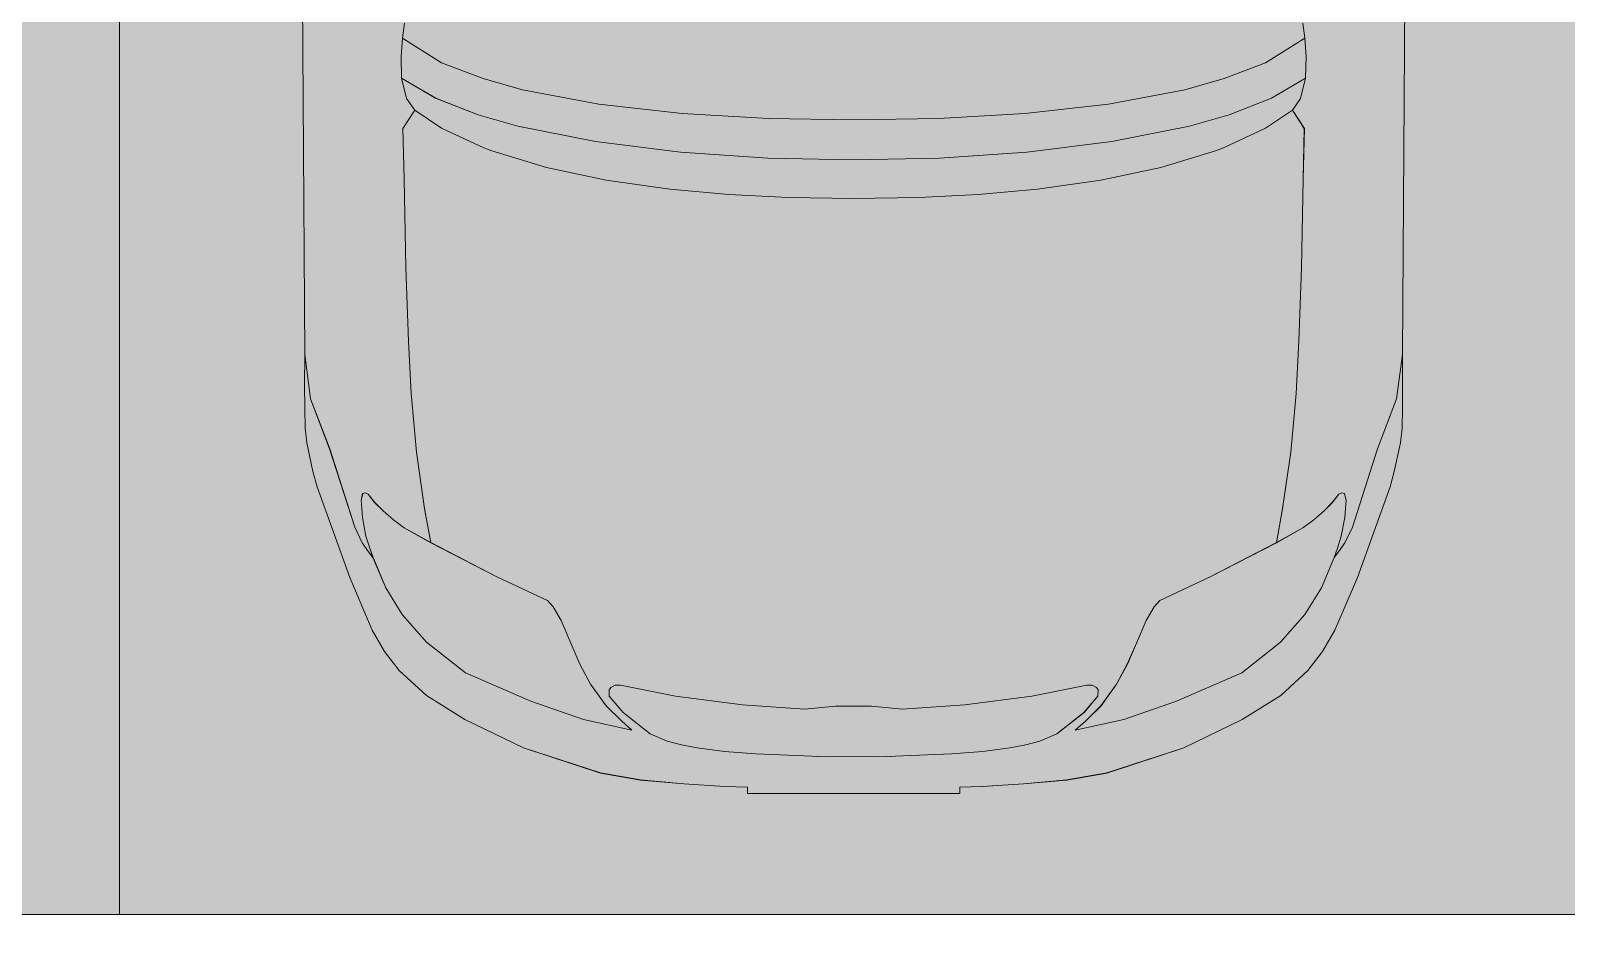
# Model space of a CAD drawing. Header units: millimetres. Extents: x -284281 to 1648660, y -821378 to -151356.
# Drawn here: x 245391 to 247932, y -270728 to -269226 of the extents above; entities that cross this region are included whole.
import ezdxf

# ---------------------------------------------------------------- set-up
doc = ezdxf.new("R2010")
doc.units = ezdxf.units.MM
doc.header["$MEASUREMENT"] = 0
doc.set_wipeout_variables(frame=1)
doc.linetypes.add('Wipeout_Contour', pattern=[1000, 0, -1000])
for name, color, linetype in [('Cars', 7, 'Continuous'), ('Extérieur - Environnement', 7, 'Continuous'), ('Structure - Murs extérieurs', 7, 'Continuous')]:
    doc.layers.add(name, color=color, linetype=linetype)

# ---------------------------------------------------------------- blocks, each defined once
blk = doc.blocks.new('Mur_61_1', base_point=(250537.6, -270787.3))
at = {"color": 254, "linetype": 'Wipeout_Contour', "lineweight": 0, "ltscale": 1436123.093929387}
blk.add_wipeout([(220637.6, -270787.3), (250437.6, -270787.3), (250437.6, -270687.3), (220637.6, -270687.3)], dxfattribs=at).dxf.layer = 'Structure - Murs extérieurs'
at = {"layer": 'Structure - Murs extérieurs', "color": 7, "linetype": 'Continuous', "lineweight": 5, "flags": 128}
blk.add_lwpolyline([(250437.6, -270687.3), (220637.6, -270687.3)], dxfattribs=at)
blk = doc.blocks.new('Car 0025')
at = {"layer": 'Cars', "color": 7, "linetype": 'Continuous', "lineweight": 13}
for p, q in [((-924.7, 1389.7), (-920.5, 734.5)), ((-924.7, 1389.7), (-920.5, 734.5)), ((896.3, 734.5), (900.5, 1389.7)), ((900.5, 1389.7), (896.3, 734.5)), ((-755.5, 1282.4), (-758.8, 1257.5)), ((731.3, 1282.4), (734.6, 1257.5)), ((-758.8, 1257.5), (-760.9, 1227.1)), ((-694, 1217.1), (-758.8, 1257.5)), ((669.8, 1217.1), (734.6, 1257.5)), ((734.6, 1257.5), (736.7, 1227.1)), ((-760.9, 1227.1), (-760.1, 1191.7)), ((736.7, 1227.1), (735.9, 1191.7)), ((-625.2, 1190.8), (-694, 1217.1)), ((601, 1190.8), (669.8, 1217.1)), ((-703.8, 1158.5), (-760.1, 1191.7)), ((-760.1, 1191.7), (-751.8, 1158)), ((-560.1, 1172.1), (-625.2, 1190.8)), ((-433.8, 1148.7), (-560.1, 1172.1)), ((409.6, 1148.7), (535.9, 1172.1)), ((535.9, 1172.1), (601, 1190.8)), ((679.6, 1158.5), (735.9, 1191.7)), ((735.9, 1191.7), (727.6, 1158)), ((-751.8, 1158), (-751.8, 1158)), ((-738.5, 1138.6), (-751.8, 1158)), ((-633.6, 1130.9), (-703.8, 1158.5)), ((-295.6, 1133.3), (-433.8, 1148.7)), ((271.4, 1133.3), (409.6, 1148.7)), ((609.4, 1130.9), (679.6, 1158.5)), ((714.3, 1138.6), (727.6, 1158)), ((727.6, 1158), (727.6, 1158)), ((-738.5, 1138.6), (-758, 1108.3)), ((-738.5, 1138.6), (-738.5, 1138.6)), ((-738.5, 1138.6), (-693.9, 1108.9)), ((-567.9, 1112.1), (-633.6, 1130.9)), ((-152.7, 1124.9), (-295.6, 1133.3)), ((-12.1, 1122.4), (-152.7, 1124.9)), ((-12.1, 1122.4), (128.5, 1124.9)), ((128.5, 1124.9), (271.4, 1133.3)), ((543.7, 1112.1), (609.4, 1130.9)), ((714.3, 1138.6), (669.7, 1108.9)), ((714.3, 1138.6), (714.3, 1138.6)), ((714.3, 1138.6), (733.8, 1108.3)), ((-758, 1108.3), (-755.8, 1024.9)), ((-693.9, 1108.9), (-624, 1076.3)), ((-439.5, 1086.6), (-567.9, 1112.1)), ((415.3, 1086.6), (543.7, 1112.1)), ((669.7, 1108.9), (599.8, 1076.3)), ((733.8, 1108.3), (731.7, 1024.9)), ((-624, 1076.3), (-610.9, 1071.4)), ((-610.9, 1071.4), (-520.4, 1043.6)), ((-298.8, 1069.2), (-439.5, 1086.6)), ((-154, 1059.4), (-298.8, 1069.2)), ((129.8, 1059.4), (274.6, 1069.2)), ((274.6, 1069.2), (415.3, 1086.6)), ((586.8, 1071.4), (496.2, 1043.6)), ((599.8, 1076.3), (586.8, 1071.4)), ((-520.4, 1043.6), (-421.4, 1022.7)), ((-12.1, 1056.3), (-154, 1059.4)), ((-12.1, 1056.3), (129.8, 1059.4)), ((496.2, 1043.6), (397.2, 1022.7)), ((-755.8, 1025), (-753.2, 878.1)), ((-755.8, 1024.9), (-755.8, 1024.9)), ((-421.4, 1022.7), (-316.5, 1007.9)), ((397.2, 1022.7), (292.3, 1007.9)), ((731.7, 1025), (729, 878.1)), ((731.6, 1024.9), (731.6, 1024.9)), ((-316.5, 1007.9), (-218.5, 999.1)), ((-218.5, 999.1), (-119.9, 994.1)), ((-119.9, 994.1), (-12.1, 992.4)), ((95.7, 994.1), (-12.1, 992.4)), ((194.3, 999.1), (95.7, 994.1)), ((292.3, 1007.9), (194.3, 999.1)), ((-753.2, 878.1), (-748.9, 756.7)), ((729, 878.1), (724.7, 756.7)), ((-748.9, 756.7), (-744.4, 670.1)), ((724.7, 756.7), (720.2, 670.1)), ((-920.5, 734.5), (-920.6, 683.7)), ((-920.5, 734.5), (-920.6, 683.7)), ((-920.5, 734.5), (-910.7, 661.1)), ((896.3, 734.5), (886.5, 661.1)), ((896.4, 683.7), (896.3, 734.5)), ((896.3, 734.5), (896.4, 683.7)), ((-920.6, 683.7), (-920.5, 645.6)), ((-920.6, 683.7), (-920.5, 645.6)), ((-910.7, 661.1), (-879.2, 578.8)), ((-744.4, 670.2), (-735.6, 572.8)), ((-735.6, 572.8), (-744.3, 670.1)), ((720.2, 670.2), (711.4, 572.8)), ((711.4, 572.8), (720.1, 670.1)), ((886.5, 661.1), (855, 578.8)), ((896.3, 645.6), (896.4, 683.7)), ((896.4, 683.7), (896.3, 645.6)), ((-920.5, 645.6), (-920, 612.5)), ((-920.5, 645.6), (-920, 612.5)), ((895.8, 612.5), (896.3, 645.6)), ((896.3, 645.6), (895.8, 612.5)), ((-920, 612.5), (-917.2, 588.4)), ((-920, 612.5), (-917.2, 588.4)), ((-899.6, 632.1), (-899.5, 631.1)), ((875.4, 632.1), (875.3, 631.1)), ((893, 588.4), (895.8, 612.5)), ((895.8, 612.5), (893, 588.4)), ((-917.2, 588.4), (-906.8, 541)), ((-906.8, 541), (-917.2, 588.4)), ((882.6, 541), (893, 588.4)), ((882.6, 541), (893, 588.4)), ((-879.2, 578.8), (-837.6, 449.2)), ((-735.6, 572.8), (-722, 479.6)), ((711.4, 572.8), (697.8, 479.6)), ((855, 578.8), (813.4, 449.2)), ((-906.8, 541), (-899.8, 515.5)), ((-899.8, 515.5), (-906.8, 541)), ((875.6, 515.5), (882.6, 541)), ((875.6, 515.5), (882.6, 541)), ((-899.8, 515.5), (-846, 365.6)), ((-846, 365.6), (-899.8, 515.5)), ((821.8, 365.6), (875.6, 515.5)), ((821.8, 365.6), (875.6, 515.5)), ((-824.6, 504.7), (-827.3, 493)), ((-827.3, 493), (-826, 479.9)), ((-820.1, 506), (-824.6, 504.7)), ((-815.2, 503.8), (-820.1, 506)), ((-804.3, 489.5), (-815.2, 503.8)), ((-790.7, 476), (-804.3, 489.5)), ((766.5, 476), (780.1, 489.5)), ((780.1, 489.5), (791, 503.8)), ((791, 503.8), (795.9, 506)), ((795.9, 506), (800.4, 504.7)), ((800.4, 504.7), (803.1, 493)), ((803.1, 493), (801.8, 479.9)), ((-826, 479.9), (-825, 465)), ((-825, 465), (-819.1, 434.2)), ((-773.6, 461.2), (-790.7, 476)), ((-755.7, 447.9), (-773.6, 461.2)), ((-722, 479.6), (-711.7, 423.4)), ((697.8, 479.6), (687.5, 423.4)), ((731.5, 447.9), (749.4, 461.2)), ((749.4, 461.2), (766.5, 476)), ((800.8, 465), (794.9, 434.2)), ((801.8, 479.9), (800.8, 465)), ((-825.2, 422.9), (-837.6, 449.2)), ((-819.1, 434.2), (-812.8, 414.4)), ((-711.7, 423.4), (-755.7, 447.9)), ((687.5, 423.4), (731.5, 447.9)), ((794.9, 434.2), (788.6, 414.4)), ((801, 422.9), (813.4, 449.2)), ((-814.8, 408.3), (-825.2, 422.9)), ((-807.5, 399), (-814.8, 408.3)), ((-812.8, 414.4), (-807.5, 399)), ((-602.3, 367), (-711.7, 423.4)), ((578.1, 367), (687.5, 423.4)), ((788.6, 414.4), (783.3, 399)), ((783.3, 399), (790.6, 408.3)), ((790.6, 408.3), (801, 422.9)), ((-786.3, 348.7), (-807.5, 399)), ((762.1, 348.7), (783.3, 399)), ((-846, 365.6), (-808.7, 278.6)), ((-808.7, 278.6), (-846, 365.6)), ((-518.8, 327.9), (-602.3, 367)), ((494.6, 327.9), (578.1, 367)), ((784.5, 278.6), (821.8, 365.6)), ((784.5, 278.6), (821.8, 365.6)), ((-759.1, 304.4), (-786.3, 348.7)), ((734.9, 304.4), (762.1, 348.7)), ((-509.5, 317.5), (-518.8, 327.9)), ((-496.3, 294.8), (-509.5, 317.5)), ((472.1, 294.8), (485.3, 317.5)), ((485.3, 317.5), (494.6, 327.9)), ((-718.8, 259), (-759.1, 304.4)), ((-480.1, 257), (-496.3, 294.8)), ((455.9, 257), (472.1, 294.8)), ((694.6, 259), (734.9, 304.4)), ((-808.7, 278.6), (-788.2, 243.2)), ((-808.7, 278.6), (-788.2, 243.2)), ((-654.4, 208.3), (-718.8, 259)), ((-465.1, 222.6), (-480.1, 257)), ((440.9, 222.6), (455.9, 257)), ((630.2, 208.3), (694.6, 259)), ((764, 243.2), (784.5, 278.6)), ((784.5, 278.6), (764, 243.2)), ((-788.2, 243.2), (-764, 211.8)), ((-788.2, 243.2), (-764, 211.8)), ((739.8, 211.8), (764, 243.2)), ((764, 243.2), (739.8, 211.8)), ((-764, 211.8), (-719, 170.5)), ((-764, 211.8), (-719, 170.5)), ((-654.4, 208.3), (-546.4, 161.2)), ((-447.3, 189.6), (-465.1, 222.6)), ((423.1, 189.6), (440.9, 222.6)), ((630.2, 208.3), (522.2, 161.2)), ((694.8, 170.5), (739.8, 211.8)), ((739.8, 211.8), (694.8, 170.5)), ((-421.5, 153.3), (-447.3, 189.6)), ((-416.6, 180.1), (-414.1, 184)), ((-416.4, 169.3), (-416.6, 180.1)), ((-414.1, 184), (-406.9, 187.6)), ((-406.9, 187.6), (-398, 187.9)), ((-398, 187.9), (-307.1, 169.4)), ((373.8, 187.9), (282.9, 169.4)), ((382.7, 187.6), (373.8, 187.9)), ((389.9, 184), (382.7, 187.6)), ((392.4, 180.1), (389.9, 184)), ((392.2, 169.3), (392.4, 180.1)), ((397.3, 153.3), (423.1, 189.6)), ((-719, 170.5), (-655.3, 130.9)), ((-719, 170.5), (-655.3, 130.9)), ((-546.4, 161.2), (-459.2, 131.1)), ((-395.7, 128), (-421.5, 153.3)), ((-393.4, 142.5), (-416.4, 169.3)), ((-307.1, 169.4), (-196.1, 155)), ((-196.1, 155), (-92.9, 148.1)), ((-41.8, 152.8), (-92.9, 148.1)), ((-41.8, 152.8), (-11.3, 152.8)), ((17.6, 152.8), (-12.9, 152.8)), ((17.6, 152.8), (68.7, 148.1)), ((171.9, 155), (68.7, 148.1)), ((282.9, 169.4), (171.9, 155)), ((369.2, 142.5), (392.2, 169.3)), ((371.5, 128), (397.3, 153.3)), ((522.2, 161.2), (435, 131.1)), ((631.1, 130.9), (694.8, 170.5)), ((694.8, 170.5), (631.1, 130.9)), ((-655.3, 130.9), (-558.5, 84.1)), ((-655.3, 130.9), (-558.5, 84.1)), ((-378.9, 113.2), (-459.2, 131.1)), ((-378.9, 113.2), (-395.7, 128)), ((-348.6, 107.3), (-393.4, 142.5)), ((324.4, 107.3), (369.2, 142.5)), ((354.7, 113.2), (435, 131.1)), ((354.7, 113.2), (371.5, 128)), ((534.3, 84.1), (631.1, 130.9)), ((631.1, 130.9), (534.3, 84.1)), ((-320.4, 95.1), (-348.6, 107.3)), ((296.3, 95.1), (324.4, 107.3)), ((-558.5, 84.1), (-431, 42.5)), ((-431, 42.5), (-558.5, 84.1)), ((-320.4, 95.1), (-296.9, 89)), ((-296.9, 89), (-270.9, 84)), ((-270.9, 84), (-226, 78.1)), ((-226, 78.1), (-174.1, 74.2)), ((201.8, 78.1), (149.9, 74.2)), ((246.7, 84), (201.8, 78.1)), ((272.7, 89), (246.7, 84)), ((296.3, 95.1), (272.7, 89)), ((406.8, 42.5), (534.3, 84.1)), ((406.8, 42.5), (534.3, 84.1)), ((-54.7, 69.2), (-174.1, 74.2)), ((-73.2, 69.9), (-72.6, 69.9)), ((-12.1, 69.6), (-54.7, 69.2)), ((-12.1, 69.6), (30.5, 69.2)), ((30.5, 69.2), (149.9, 74.2)), ((49, 69.9), (48.4, 69.9)), ((-431, 42.5), (-364.7, 30.9)), ((-364.7, 30.9), (-431, 42.5)), ((-364.7, 30.9), (-293.1, 24.3)), ((-293.1, 24.3), (-364.7, 30.9)), ((268.9, 24.3), (340.5, 30.9)), ((268.9, 24.3), (340.5, 30.9)), ((340.5, 30.9), (406.8, 42.5)), ((340.5, 30.9), (406.8, 42.5)), ((-293.1, 24.3), (-225.1, 20.2)), ((-225.1, 20.2), (-293.1, 24.3)), ((-225.1, 20.2), (-187.9, 19.2)), ((-187.9, 19.2), (-225.1, 20.2)), ((-187.9, 19.2), (-187.9, 8.3)), ((-187.9, 8.3), (-187.9, 19.2)), ((-187.9, 8.3), (163.7, 8.3)), ((-187.9, 8.3), (-12.1, 8.3)), ((163.7, 8.3), (-12.1, 8.3)), ((163.7, 19.2), (200.9, 20.2)), ((163.7, 19.2), (200.9, 20.2)), ((163.7, 8.3), (163.7, 19.2)), ((163.7, 8.3), (163.7, 19.2)), ((200.9, 20.2), (268.9, 24.3)), ((200.9, 20.2), (268.9, 24.3))]:
    blk.add_line(p, q, dxfattribs=at)

msp = doc.modelspace()

# ---------------------------------------------------------------- hatches: boundary and pattern name
at = {"linetype": 'Continuous', "lineweight": 0, "true_color": 0x6f6f6f}
h = msp.add_hatch(color=8, dxfattribs=at)
h.paths.add_polyline_path([(141848.4421, -295062.57111), (269220.82107, -293826.86817), (269220.82107, -270902.73426), (268763.04853, -270902.73426), (254213.59981, -271040.57524), (254213.59981, -163437.63526), (153156.19977, -163437.63526), (153156.19977, -271040.57524), (153182.9625, -271040.57014), (153183.14559, -272000.51417, -0.4094273642), (149183.68145, -275935.04226), (141848.4421, -275935.04226)])
h.paths.add_polyline_path([(158435.58359, -260639.95299), (155145.58359, -260639.95299), (155145.58359, -248364.9528), (155145.58359, -243089.97435), (155145.58359, -242189.97435), (158435.58359, -242189.97435)], flags=0)
h.paths.add_polyline_path([(161503.43335, -171995.57011), (161503.43335, -193810.57122), (161503.43335, -230015.57011), (161503.43335, -260810.57129), (196775.04197, -260810.57129), (196775.04197, -222495.57011), (186955.54197, -222495.57011), (186955.54197, -218295.57011), (196754.55038, -218295.57011), (196754.55038, -208495.57004), (196754.55038, -204495.57011), (193355.54197, -204495.57011), (193355.54197, -195161.53481), (195576.03357, -195161.53481), (195576.03357, -189810.57129), (217850.06795, -189810.57129), (217850.06795, -262266.88531), (245610.04479, -262266.88531), (245610.04479, -253395.57129), (245626.03357, -253395.57129), (246426.03357, -253395.57129), (247826.03357, -253395.57129), (247826.03357, -248005.57129), (247826.03357, -246605.57129), (245626.03357, -246605.57129), (245610.04479, -246605.57129), (245610.04479, -171995.57011), (212806.27958, -171995.57011)], flags=0)
h.paths.add_polyline_path([(162737.04244, -269433.91257, -0.0903186603), (162858.77258, -268727.62319, -0.2014487277), (163912.63869, -267592.73981, -0.1042114453), (164718.00561, -267415.05524), (165317.97869, -267409.37112, -0.1040446075), (166125.35422, -267571.24421, -0.2382554567), (167284.25653, -268953.31764, -0.0551886218), (167336.83602, -269390.33428), (167338.93075, -269611.43843), (167351.04633, -270890.26697), (167092.5827, -271892.76052, -0.2679491924), (165370.08316, -272909.1243), (164770.11009, -272914.80843, -0.1937174639), (163379.25202, -272370.18517, -0.0705687558), (163028.66346, -271931.26196, -0.1316524976), (162751.25276, -270933.84526)], flags=0)
h.paths.add_polyline_path([(175327.75206, -275599.00212, -0.4157910988), (173316.98603, -273599.0311), (173316.98603, -273452.05237), (173330.48786, -267377.82411, -0.3805567013), (175316.98603, -265609.82626), (175394.71409, -265609.82626), (175394.71409, -270609.82626), (190394.71409, -270609.82626), (190394.71409, -265609.82626), (195356.19118, -265609.82626, -0.4142135624), (196856.19118, -267109.82626), (196856.19118, -273660.69924, -0.3455016121), (195137.28541, -275433.43196)], flags=0)
h.paths.add_polyline_path([(205510.09252, -271504.08297, -0.1344739343), (205230.94767, -270484.93746), (205230.94767, -268984.93746, -0.4142135624), (207230.94767, -266984.93746), (207830.94767, -266984.93746, -0.4142135624), (209830.94767, -268984.93746), (209830.94767, -270484.93746, -0.1288203455), (209574.03043, -271465.58136, -0.2709362909), (207830.94767, -272484.93746), (207230.94767, -272484.93746, -0.2649799965)], flags=0)
h.paths.add_polyline_path([(217862.68721, -273329.32486), (217869.94938, -267730.33623, -0.0985615086), (218100.71805, -266943.72092), (218117.68082, -266951.54513, -0.2588490016), (219955.479, -265605.82722), (219953.14148, -265587.29374), (220637.56856, -265587.29374), (220637.56856, -265687.29374), (220637.56856, -270687.29374), (250537.56856, -270687.29374), (250537.56856, -265687.29374), (252208.00356, -265687.29374), (254186.29382, -265687.29374), (254186.29382, -267687.29374), (254186.29382, -271062.25464, 0.001345761), (254186.3228, -271073.02067), (254197.20856, -273095.23292, -0.4142135624), (252208.00356, -275105.96997), (243484.53401, -275105.96997, -0.0051889555), (243431.43827, -275116.10287), (235447.992, -275196.19066), (220071.01237, -275253.23979, -0.3865533313), (217873.0891, -273475.38502, -0.0251892193)], flags=0)

# ---------------------------------------------------------------- linework, layer by layer
at = {"color": 9, "linetype": 'Continuous', "lineweight": 5}
msp.add_lwpolyline([(217873.0891, -273475.38502, 0.3865533313), (220071.01237, -275253.23979), (235447.992, -275196.19066), (243431.43827, -275116.10287, 0.0051889555), (243484.53401, -275105.96997), (252208.00356, -275105.96997, 0.4142135624), (254197.20856, -273095.23292), (254186.3228, -271073.02067, -0.001345761), (254186.29382, -271062.25464), (254186.29382, -267687.29374), (254186.29382, -265687.29374), (252208.00356, -265687.29374), (250537.56856, -265687.29374), (250537.56856, -270687.29374), (220637.56856, -270687.29374), (220637.56856, -265687.29374), (220637.56856, -265587.29374), (219953.14148, -265587.29374), (219955.479, -265605.82722, 0.2588490016), (218117.68082, -266951.54513), (218100.71805, -266943.72092, 0.0985615086), (217869.94938, -267730.33623), (217862.68721, -273329.32486, 0.0251892193)], format="xyb", close=True, dxfattribs=at)
at = {"layer": 'Extérieur - Environnement', "color": 7, "linetype": 'Continuous', "lineweight": 13}
for p, q in [((245839.79262, -269106.12444), (245843.94365, -269761.2809)), ((245839.79262, -269106.12444), (245843.94365, -269761.2809)), ((247660.83428, -269761.2809), (247664.9853, -269106.12444)), ((247664.9853, -269106.12444), (247660.83428, -269761.2809)), ((246009.00238, -269213.35195), (246005.71237, -269238.27627)), ((247495.77554, -269213.35195), (247499.06555, -269238.27627)), ((246005.71237, -269238.27627), (246003.56921, -269268.70409)), ((246070.52568, -269278.71115), (246005.71237, -269238.27627)), ((247434.25224, -269278.71115), (247499.06555, -269238.27627)), ((247499.06555, -269238.27627), (247501.20871, -269268.70409)), ((246003.56921, -269268.70409), (246004.34856, -269304.06619)), ((247501.20871, -269268.70409), (247500.42936, -269304.06619)), ((246139.28148, -269304.96647), (246070.52238, -269278.70989)), ((247365.49645, -269304.96647), (247434.25554, -269278.70989)), ((246060.72695, -269337.28554), (246004.34856, -269304.06619)), ((246004.34856, -269304.06619), (246012.67652, -269337.78359)), ((246204.41747, -269323.67754), (246139.27519, -269304.96466)), ((247300.36046, -269323.67754), (247365.50273, -269304.96466)), ((247444.05097, -269337.28554), (247500.42936, -269304.06619)), ((247500.42936, -269304.06619), (247492.1014, -269337.78359)), ((246012.67652, -269337.78359), (246012.70278, -269337.79852)), ((246025.99246, -269357.14103), (246012.67652, -269337.78359)), ((246130.93028, -269364.90883), (246060.72695, -269337.28554)), ((246330.70959, -269347.10029), (246204.41203, -269323.67653)), ((247174.06833, -269347.10029), (247300.36589, -269323.67653)), ((247373.84764, -269364.90883), (247444.05097, -269337.28554)), ((247478.78546, -269357.14103), (247492.1014, -269337.78359)), ((247492.1014, -269337.78359), (247492.07514, -269337.79852)), ((246025.99246, -269357.14103), (246006.46151, -269387.53016)), ((246025.99826, -269357.18062), (246025.99246, -269357.14103)), ((246025.99826, -269357.18062), (246070.60131, -269386.89845)), ((246196.57699, -269383.67403), (246130.93028, -269364.90883)), ((246468.85327, -269362.46162), (246330.70959, -269347.10029)), ((246611.78321, -269370.86361), (246468.85082, -269362.46135)), ((246752.41805, -269373.42369), (246611.78108, -269370.86348)), ((246752.35987, -269373.42369), (246892.99684, -269370.86348)), ((246892.99471, -269370.86361), (247035.9271, -269362.46135)), ((247035.92465, -269362.46162), (247174.06833, -269347.10029)), ((247308.20093, -269383.67403), (247373.84764, -269364.90883)), ((247478.77966, -269357.18062), (247434.17661, -269386.89845)), ((247478.77966, -269357.18062), (247478.78546, -269357.14103)), ((247478.78546, -269357.14103), (247498.31641, -269387.53016)), ((246006.46151, -269387.53016), (246008.64052, -269470.88184)), ((246070.60131, -269386.89845), (246140.48014, -269419.47351)), ((246325.01931, -269409.2231), (246196.57699, -269383.67403)), ((247179.75861, -269409.2231), (247308.20093, -269383.67403)), ((247434.17661, -269386.89845), (247364.29778, -269419.47351)), ((247498.31641, -269387.53016), (247496.1374, -269470.88184)), ((246140.48014, -269419.47351), (246153.54053, -269424.33559)), ((246465.70071, -269426.56247), (246325.01931, -269409.2231)), ((247039.07721, -269426.56247), (247179.75861, -269409.2231)), ((247364.29778, -269419.47351), (247351.23739, -269424.33559)), ((246153.54053, -269424.33624), (246244.08144, -269452.15012)), ((246610.48515, -269436.38019), (246465.70071, -269426.56247)), ((246752.38896, -269439.48807), (246610.48515, -269436.38019)), ((246752.38896, -269439.48807), (246894.29277, -269436.38019)), ((246894.29277, -269436.38019), (247039.07721, -269426.56247)), ((247351.23739, -269424.33624), (247260.69648, -269452.15012)), ((246008.63938, -269470.81865), (246011.2848, -269617.64414)), ((246008.64177, -269470.86474), (246008.64224, -269470.88184)), ((246244.08144, -269452.15012), (246343.1289, -269473.07881)), ((247260.69648, -269452.15012), (247161.64902, -269473.07881)), ((247496.13854, -269470.81865), (247493.49312, -269617.64414)), ((247496.13615, -269470.86474), (247496.13568, -269470.88184)), ((246343.1289, -269473.07881), (246448.03596, -269487.90326)), ((246448.03596, -269487.90326), (246545.99751, -269496.69868)), ((246545.99751, -269496.69868), (246644.56994, -269501.67525)), ((246958.78041, -269496.69868), (246860.20798, -269501.67525)), ((247056.74196, -269487.90326), (246958.78041, -269496.69868)), ((247161.64902, -269473.07881), (247056.74196, -269487.90326)), ((246644.56994, -269501.67525), (246752.39546, -269503.41935)), ((246860.20798, -269501.67525), (246752.38246, -269503.41935)), ((246011.2848, -269617.64414), (246015.57686, -269739.10257)), ((247493.49312, -269617.64414), (247489.20106, -269739.10257)), ((246015.57686, -269739.10257), (246020.1139, -269825.64174)), ((247489.20106, -269739.10257), (247484.66402, -269825.64174)), ((245843.94365, -269761.2809), (245843.86053, -269812.10443)), ((245843.94365, -269761.2809), (245843.86053, -269812.10443)), ((245843.94365, -269761.2809), (245853.78672, -269834.64628)), ((247660.83428, -269761.2809), (247650.9912, -269834.64628)), ((247660.91739, -269812.10443), (247660.83428, -269761.2809)), ((247660.83428, -269761.2809), (247660.91739, -269812.10443)), ((245843.86053, -269812.10443), (245843.97135, -269850.17549)), ((245843.86053, -269812.10443), (245843.97135, -269850.17549)), ((246020.11198, -269825.6205), (246028.8927, -269922.93505)), ((246028.8927, -269922.93505), (246020.14171, -269825.64174)), ((247484.66594, -269825.6205), (247475.88522, -269922.93505)), ((247475.88522, -269922.93505), (247484.63621, -269825.64174)), ((247660.80657, -269850.17549), (247660.91739, -269812.10443)), ((247660.91739, -269812.10443), (247660.80657, -269850.17549)), ((245843.97135, -269850.17549), (245844.49816, -269883.28596)), ((245843.97135, -269850.17549), (245844.49816, -269883.28596)), ((245853.78672, -269834.64628), (245885.31238, -269917.01103)), ((247650.9912, -269834.64628), (247619.46554, -269917.01103)), ((247660.27976, -269883.28596), (247660.80657, -269850.17549)), ((247660.80657, -269850.17549), (247660.27976, -269883.28596)), ((245864.90148, -269863.68497), (245864.95298, -269864.69694)), ((247639.87645, -269863.68497), (247639.82494, -269864.69694)), ((245844.49816, -269883.28596), (245847.29866, -269907.43008)), ((245844.49816, -269883.28596), (245847.29866, -269907.43008)), ((247657.47926, -269907.43008), (247660.27976, -269883.28596)), ((247660.27976, -269883.28596), (247657.47926, -269907.43008)), ((245847.29866, -269907.43008), (245857.69625, -269954.78576)), ((245857.69625, -269954.78576), (245847.29866, -269907.43008)), ((245885.31238, -269917.01103), (245926.9133, -270046.60936)), ((246028.8927, -269922.93505), (246042.51488, -270016.17977)), ((247475.88522, -269922.93505), (247462.26304, -270016.17977)), ((247619.46554, -269917.01103), (247577.86462, -270046.60936)), ((247647.08167, -269954.78576), (247657.47926, -269907.43008)), ((247647.08167, -269954.78576), (247657.47926, -269907.43008)), ((245857.69625, -269954.78576), (245864.71123, -269980.29071)), ((245864.71123, -269980.29071), (245857.69625, -269954.78576)), ((247640.06669, -269980.29071), (247647.08167, -269954.78576)), ((247640.06669, -269980.29071), (247647.08167, -269954.78576)), ((245864.71123, -269980.29071), (245918.5294, -270130.22636)), ((245918.5294, -270130.22636), (245864.71123, -269980.29071)), ((247586.24852, -270130.22636), (247640.06669, -269980.29071)), ((247586.24852, -270130.22636), (247640.06669, -269980.29071)), ((245939.91787, -269991.06556), (245937.18451, -270002.76857)), ((245937.18451, -270002.76857), (245938.49834, -270015.8633)), ((245944.37137, -269989.80043), (245939.91787, -269991.06556)), ((245949.2591, -269991.95746), (245944.37137, -269989.80043)), ((245960.19787, -270006.24783), (245949.2591, -269991.95746)), ((245973.81994, -270019.78551), (245960.19787, -270006.24783)), ((247530.95798, -270019.78551), (247544.58006, -270006.24783)), ((247544.58006, -270006.24783), (247555.51882, -269991.95746)), ((247555.51882, -269991.95746), (247560.40655, -269989.80043)), ((247560.40655, -269989.80043), (247564.86005, -269991.06556)), ((247564.86005, -269991.06556), (247567.59341, -270002.76857)), ((247567.59341, -270002.76857), (247566.27958, -270015.8633)), ((245938.49834, -270015.8633), (245939.44466, -270030.7926)), ((245939.44466, -270030.7926), (245945.35115, -270061.59997)), ((245990.89346, -270034.58812), (245973.81994, -270019.78551)), ((246042.51071, -270016.15698), (246052.79121, -270072.41751)), ((247462.26721, -270016.15698), (247451.98671, -270072.41751)), ((247513.88446, -270034.58812), (247530.95798, -270019.78551)), ((247565.33326, -270030.7926), (247559.42677, -270061.59997)), ((247566.27958, -270015.8633), (247565.33326, -270030.7926)), ((245939.24988, -270072.92354), (245926.9133, -270046.60936)), ((246008.83541, -270047.87284), (245990.89346, -270034.58812)), ((246052.79121, -270072.41751), (246008.83541, -270047.87284)), ((247451.98671, -270072.41751), (247495.94251, -270047.87284)), ((247495.94251, -270047.87284), (247513.88446, -270034.58812)), ((247565.52804, -270072.92354), (247577.86462, -270046.60936)), ((245949.69329, -270087.47329), (245939.24988, -270072.92354)), ((245945.35115, -270061.59997), (245951.69728, -270081.40036)), ((245951.69728, -270081.40036), (245957.0192, -270096.7724)), ((246162.20554, -270128.79784), (246052.79121, -270072.41751)), ((247342.57238, -270128.79784), (247451.98671, -270072.41751)), ((247553.08064, -270081.40036), (247547.75872, -270096.7724)), ((247559.42677, -270061.59997), (247553.08064, -270081.40036)), ((247555.08463, -270087.47329), (247565.52804, -270072.92354)), ((245957.0192, -270096.7724), (245949.69329, -270087.47329)), ((245978.203, -270147.07207), (245957.0192, -270096.7724)), ((247526.57492, -270147.07207), (247547.75872, -270096.7724)), ((247547.75872, -270096.7724), (247555.08463, -270087.47329)), ((245918.5294, -270130.22636), (245955.76806, -270217.19968)), ((245955.76806, -270217.19968), (245918.5294, -270130.22636)), ((246245.64248, -270167.90375), (246162.20554, -270128.79784)), ((247259.13544, -270167.90375), (247342.57238, -270128.79784)), ((247549.00986, -270217.19968), (247586.24852, -270130.22636)), ((247549.00986, -270217.19968), (247586.24852, -270130.22636)), ((246005.41771, -270191.42198), (245978.203, -270147.07207)), ((247499.36021, -270191.42198), (247526.57492, -270147.07207)), ((246255.03142, -270178.32286), (246245.64248, -270167.90375)), ((246268.21227, -270201.01926), (246255.03142, -270178.32286)), ((247236.56565, -270201.01926), (247249.7465, -270178.32286)), ((247249.7465, -270178.32286), (247259.13544, -270167.90375)), ((246045.73581, -270236.77984), (246005.41771, -270191.42198)), ((246284.35203, -270238.74842), (246268.19851, -270200.99555)), ((247220.42589, -270238.74842), (247236.57941, -270200.99555)), ((247459.04211, -270236.77984), (247499.36021, -270191.42198)), ((245955.76806, -270217.19968), (245976.31272, -270252.57154)), ((245955.76806, -270217.19968), (245976.31272, -270252.57154)), ((247528.4652, -270252.57154), (247549.00986, -270217.19968)), ((247549.00986, -270217.19968), (247528.4652, -270252.57154)), ((245976.31272, -270252.57154), (246000.49063, -270283.99193)), ((245976.31272, -270252.57154), (246000.49063, -270283.99193)), ((246110.06187, -270287.50877), (246045.73581, -270236.77984)), ((246299.41954, -270273.14819), (246284.35203, -270238.74842)), ((247205.35838, -270273.14819), (247220.42589, -270238.74842)), ((247394.71605, -270287.50877), (247459.04211, -270236.77984)), ((247504.2873, -270283.99193), (247528.4652, -270252.57154)), ((247528.4652, -270252.57154), (247504.2873, -270283.99193)), ((246000.49063, -270283.99193), (246045.51934, -270325.30047)), ((246000.49063, -270283.99193), (246045.51934, -270325.30047)), ((246317.20198, -270306.14996), (246299.41954, -270273.14819)), ((247187.57594, -270306.14996), (247205.35838, -270273.14819)), ((247459.25858, -270325.30047), (247504.2873, -270283.99193)), ((247504.2873, -270283.99193), (247459.25858, -270325.30047)), ((246110.06187, -270287.50877), (246218.09568, -270334.55123)), ((246342.94749, -270342.48662), (246317.20198, -270306.14996)), ((246350.3571, -270311.78962), (246357.60321, -270308.14468)), ((246357.60321, -270308.14468), (246366.51585, -270307.89289)), ((246366.51585, -270307.89289), (246457.38271, -270326.34619)), ((247138.26207, -270307.89289), (247047.39521, -270326.34619)), ((247147.17471, -270308.14468), (247138.26207, -270307.89289)), ((247154.42082, -270311.78962), (247147.17471, -270308.14468)), ((247161.83043, -270342.48662), (247187.57594, -270306.14996)), ((247394.71605, -270287.50877), (247286.68224, -270334.55123)), ((246045.51934, -270325.30047), (246109.2361, -270364.89687)), ((246045.51934, -270325.30047), (246109.2361, -270364.89687)), ((246218.09568, -270334.55123), (246305.32675, -270364.68725)), ((246347.91293, -270315.68285), (246350.3571, -270311.78962)), ((246348.06104, -270326.50932), (246347.91293, -270315.68285)), ((246371.12033, -270353.33193), (246348.06104, -270326.50932)), ((246457.38271, -270326.34619), (246568.40788, -270340.80333)), ((247047.39521, -270326.34619), (246936.37004, -270340.80333)), ((247133.65759, -270353.33193), (247156.71688, -270326.50932)), ((247156.86499, -270315.68285), (247154.42082, -270311.78962)), ((247156.71688, -270326.50932), (247156.86499, -270315.68285)), ((247286.68224, -270334.55123), (247199.45117, -270364.68725)), ((247395.54182, -270364.89687), (247459.25858, -270325.30047)), ((247459.25858, -270325.30047), (247395.54182, -270364.89687)), ((246368.81685, -270367.7613), (246342.94749, -270342.48662)), ((246415.88097, -270388.52135), (246371.12033, -270353.33193)), ((246568.40788, -270340.80333), (246671.54505, -270347.68768)), ((246722.66712, -270343.01425), (246671.54505, -270347.68768)), ((246722.66712, -270343.01425), (246753.204, -270343.01425)), ((246782.1108, -270343.01425), (246751.57392, -270343.01425)), ((246782.1108, -270343.01425), (246833.23287, -270347.68768)), ((246936.37004, -270340.80333), (246833.23287, -270347.68768)), ((247088.89695, -270388.52135), (247133.65759, -270353.33193)), ((247135.96107, -270367.7613), (247161.83043, -270342.48662)), ((246109.2361, -270364.89687), (246206.03125, -270411.68184)), ((246109.2361, -270364.89687), (246206.03125, -270411.68184)), ((246385.57362, -270382.58106), (246305.32675, -270364.68725)), ((246385.57362, -270382.58106), (246368.81685, -270367.7613)), ((247119.2043, -270382.58106), (247199.45117, -270364.68725)), ((247119.2043, -270382.58106), (247135.96107, -270367.7613)), ((247298.74667, -270411.68184), (247395.54182, -270364.89687)), ((247395.54182, -270364.89687), (247298.74667, -270411.68184)), ((246206.03125, -270411.68184), (246333.5203, -270453.31964)), ((246333.5203, -270453.31964), (246206.03125, -270411.68184)), ((246444.04035, -270400.67421), (246415.88097, -270388.52135)), ((246444.04035, -270400.67421), (246467.60833, -270406.75417)), ((246467.60385, -270406.75331), (246493.60109, -270411.73902)), ((246493.58851, -270411.73661), (246538.50641, -270417.69595)), ((247011.18941, -270411.73661), (246966.27151, -270417.69595)), ((247037.17407, -270406.75331), (247011.17683, -270411.73902)), ((247060.73757, -270400.67421), (247037.16959, -270406.75417)), ((247060.73757, -270400.67421), (247088.89695, -270388.52135)), ((247171.25763, -270453.31964), (247298.74667, -270411.68184)), ((247171.25763, -270453.31964), (247298.74667, -270411.68184)), ((246538.50641, -270417.69595), (246590.39909, -270421.62102)), ((246709.78789, -270426.56024), (246590.39909, -270421.62102)), ((246691.25479, -270425.92695), (246691.89616, -270425.92695)), ((246752.40057, -270426.22001), (246709.78789, -270426.56024)), ((246752.37735, -270426.22001), (246794.99003, -270426.56024)), ((246794.99003, -270426.56024), (246914.37883, -270421.62102)), ((246813.52313, -270425.92695), (246812.88176, -270425.92695)), ((246966.27151, -270417.69595), (246914.37883, -270421.62102)), ((246333.5203, -270453.31964), (246399.76019, -270464.89787)), ((246399.76019, -270464.89787), (246333.5203, -270453.31964)), ((247105.01773, -270464.89787), (247171.25763, -270453.31964)), ((247105.01773, -270464.89787), (247171.25763, -270453.31964)), ((246399.76019, -270464.89787), (246471.37923, -270471.44966)), ((246471.37923, -270471.44966), (246399.76019, -270464.89787)), ((246471.37923, -270471.44966), (246539.36589, -270475.5432)), ((246539.36589, -270475.5432), (246471.37923, -270471.44966)), ((246539.36589, -270475.5432), (246576.62733, -270476.6336)), ((246576.62733, -270476.6336), (246539.36589, -270475.5432)), ((246576.62733, -270476.6336), (246576.62733, -270487.46295)), ((246576.62733, -270487.46295), (246576.62733, -270476.6336)), ((246576.62733, -270487.46295), (246928.15059, -270487.46295)), ((246576.62733, -270487.46295), (246752.38896, -270487.46295)), ((246928.15059, -270487.46295), (246752.38896, -270487.46295)), ((246928.15059, -270476.6336), (246965.41203, -270475.5432)), ((246928.15059, -270476.6336), (246965.41203, -270475.5432)), ((246928.15059, -270487.46295), (246928.15059, -270476.6336)), ((246928.15059, -270487.46295), (246928.15059, -270476.6336)), ((246965.41203, -270475.5432), (247033.39869, -270471.44966)), ((246965.41203, -270475.5432), (247033.39869, -270471.44966)), ((247033.39869, -270471.44966), (247105.01773, -270464.89787)), ((247033.39869, -270471.44966), (247105.01773, -270464.89787))]:
    msp.add_line(p, q, dxfattribs=at)

# ---------------------------------------------------------------- block references
at = {"layer": 'Cars', "color": 7, "linetype": 'Continuous', "lineweight": 5, "zscale": 1000}
msp.add_blockref('Car 0025', (246764.4873, -270495.78396), dxfattribs=at)

# ---------------------------------------------------------------- next in the draw order: block references
at = {"layer": 'Structure - Murs extérieurs', "color": 211, "lineweight": 5, "true_color": 0xfe55ff}
msp.add_blockref('Mur_61_1', (250537.56856, -270787.29219), dxfattribs=at)

# ---------------------------------------------------------------- next in the draw order: hatches: boundary and pattern name
at = {"linetype": 'Continuous', "lineweight": 0, "true_color": 0xa7a7a7}
msp.add_hatch(color=253, dxfattribs=at).paths.add_polyline_path([(235546.42431, -266165.48622, 1), (245546.42431, -266165.48622, 1)])

# ---------------------------------------------------------------- next in the draw order: linework, layer by layer
at = {"color": 255, "linetype": 'Continuous', "lineweight": 5, "flags": 128}
for points in [[(243037.56856, -265687.29374), (243037.56856, -270687.29374), (245537.56856, -270687.29374), (245537.56856, -265687.29374)], [(245537.56856, -265687.29374), (245537.56856, -270687.29374), (248037.56856, -270687.29374), (248037.56856, -265687.29374)]]:
    msp.add_lwpolyline(points, close=True, dxfattribs=at)
for points in [[(245537.56856, -265687.29374), (245537.56856, -270687.29374)], [(245537.56856, -270687.29374), (245537.56856, -265687.29374)], [(243037.56856, -270687.29374), (245537.56856, -270687.29374)], [(245537.56856, -270687.29374), (248037.56856, -270687.29374)]]:
    msp.add_lwpolyline(points, dxfattribs=at)
at = {"layer": 'Structure - Murs extérieurs', "color": 7, "linetype": 'Continuous', "lineweight": 5, "flags": 128}
msp.add_lwpolyline([(250437.56856, -270687.29219), (220637.56856, -270687.2922), (220637.56858, -265687.29372), (220637.56858, -265587.29373), (220537.56859, -265587.29373), (219953.14148, -265587.29374, 0.2597271562), (218021.38666, -267116.45694, 0.0985618016), (217861.30948, -267920.63319), (217861.30948, -273253.26877, 0.4157854419), (219972.5733, -275353.23856), (252109.56449, -275205.96874, 0.4142192129)], format="xyb", dxfattribs=at)
at = {"layer": 'Structure - Murs extérieurs', "color": 7, "linetype": 'Continuous', "lineweight": 5}
msp.add_lwpolyline([(250437.56856, -270687.29219), (220637.56856, -270687.2922)], dxfattribs=at)

doc.saveas('drawing.dxf')
